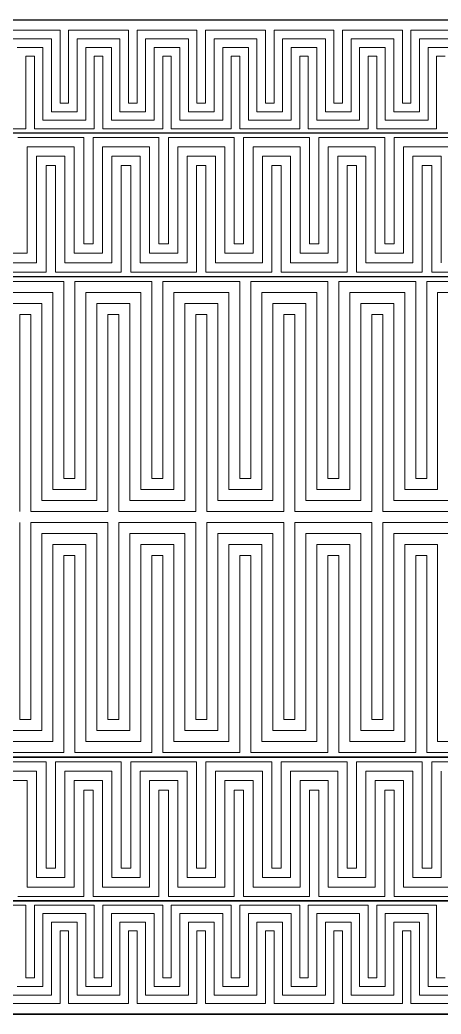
# Model space of a CAD drawing. Header units: millimetres. Extents: x -5937 to 68925, y -3068 to 5300.
# Drawn here: x 35581 to 35925, y 652 to 1462 of the extents above; entities that cross this region are included whole.
import ezdxf

# ---------------------------------------------------------------- set-up
doc = ezdxf.new("R2010")
doc.units = ezdxf.units.MM
doc.header["$LTSCALE"] = 7
doc.layers.add('参照', color=6, linetype='Continuous', lineweight=9)

msp = doc.modelspace()

# ---------------------------------------------------------------- linework, layer by layer
for p, q in [((35053.984, 1462.013), (36403.984, 1462.013)), ((36311.729, 1369.757), (35146.24, 1369.757)), ((36194.666, 1252.694), (35263.303, 1252.694)), ((36194.666, 861.409), (35263.303, 861.409)), ((35263.303, 861.332), (36194.666, 861.332)), ((36311.729, 744.346), (35146.24, 744.346)), ((35146.24, 744.268), (36311.729, 744.268)), ((35053.984, 652.09), (36403.984, 652.09)), ((36403.984, 652.013), (35053.984, 652.013))]:
    msp.add_line(p, q)
at = {"layer": '参照'}
for p, q in [((35564.977, 1453.513), (35613.83, 1453.513)), ((35613.83, 1453.513), (35613.83, 1394.184)), ((35620.809, 1394.184), (35620.809, 1453.513)), ((35620.809, 1453.513), (35669.663, 1453.513)), ((35669.663, 1453.513), (35669.663, 1394.184)), ((35676.642, 1394.184), (35676.642, 1453.513)), ((35676.642, 1453.513), (35725.495, 1453.513)), ((35725.495, 1453.513), (35725.495, 1394.184)), ((35732.474, 1394.184), (35732.474, 1453.513)), ((35732.474, 1453.513), (35781.327, 1453.513)), ((35781.327, 1453.513), (35781.327, 1394.184)), ((35788.306, 1394.184), (35788.306, 1453.513)), ((35837.16, 1453.513), (35788.306, 1453.513)), ((35837.16, 1394.184), (35837.16, 1453.513)), ((35892.992, 1453.513), (35844.139, 1453.513)), ((35844.139, 1453.513), (35844.139, 1394.184)), ((35892.992, 1394.184), (35892.992, 1453.513)), ((35948.825, 1453.513), (35899.971, 1453.513)), ((35899.971, 1453.513), (35899.971, 1394.184)), ((35571.956, 1446.534), (35606.851, 1446.534)), ((35606.851, 1446.534), (35606.851, 1387.205)), ((35627.788, 1387.205), (35627.788, 1446.534)), ((35627.788, 1446.534), (35662.683, 1446.534)), ((35662.683, 1446.534), (35662.683, 1387.205)), ((35683.621, 1387.205), (35683.621, 1446.534)), ((35683.621, 1446.534), (35718.516, 1446.534)), ((35718.516, 1446.534), (35718.516, 1387.205)), ((35739.453, 1387.205), (35739.453, 1446.534)), ((35739.453, 1446.534), (35774.348, 1446.534)), ((35774.348, 1446.534), (35774.348, 1387.205)), ((35795.286, 1387.205), (35795.286, 1446.534)), ((35830.181, 1446.534), (35795.286, 1446.534)), ((35830.181, 1387.205), (35830.181, 1446.534)), ((35886.013, 1446.534), (35851.118, 1446.534)), ((35851.118, 1446.534), (35851.118, 1387.205)), ((35886.013, 1387.205), (35886.013, 1446.534)), ((35941.846, 1446.534), (35906.95, 1446.534)), ((35906.95, 1446.534), (35906.95, 1387.205)), ((35578.935, 1439.555), (35599.872, 1439.555)), ((35599.872, 1439.555), (35599.872, 1380.226)), ((35634.767, 1380.226), (35634.767, 1439.555)), ((35634.767, 1439.555), (35655.704, 1439.555)), ((35655.704, 1439.555), (35655.704, 1380.226)), ((35690.6, 1380.226), (35690.6, 1439.555)), ((35690.6, 1439.555), (35711.537, 1439.555)), ((35711.537, 1439.555), (35711.537, 1380.226)), ((35746.432, 1380.226), (35746.432, 1439.555)), ((35746.432, 1439.555), (35767.369, 1439.555)), ((35767.369, 1439.555), (35767.369, 1380.226)), ((35802.265, 1380.226), (35802.265, 1439.555)), ((35823.202, 1439.555), (35802.265, 1439.555)), ((35823.202, 1380.226), (35823.202, 1439.555)), ((35879.034, 1439.555), (35858.097, 1439.555)), ((35858.097, 1439.555), (35858.097, 1380.226)), ((35879.034, 1380.226), (35879.034, 1439.555)), ((35934.867, 1439.555), (35913.93, 1439.555)), ((35913.93, 1439.555), (35913.93, 1380.226)), ((35585.914, 1373.247), (35585.914, 1432.576)), ((35585.914, 1432.576), (35592.893, 1432.576)), ((35592.893, 1432.576), (35592.893, 1373.247)), ((35641.746, 1373.247), (35641.746, 1432.576)), ((35641.746, 1432.576), (35648.725, 1432.576)), ((35648.725, 1432.576), (35648.725, 1373.247)), ((35697.579, 1373.247), (35697.579, 1432.576)), ((35697.579, 1432.576), (35704.558, 1432.576)), ((35704.558, 1432.576), (35704.558, 1373.247)), ((35753.411, 1373.247), (35753.411, 1432.576)), ((35753.411, 1432.576), (35760.39, 1432.576)), ((35760.39, 1432.576), (35760.39, 1373.247)), ((35809.244, 1373.247), (35809.244, 1432.576)), ((35816.223, 1432.576), (35809.244, 1432.576)), ((35816.223, 1373.247), (35816.223, 1432.576)), ((35872.055, 1432.576), (35865.076, 1432.576)), ((35865.076, 1432.576), (35865.076, 1373.247)), ((35872.055, 1373.247), (35872.055, 1432.576)), ((35927.888, 1432.576), (35920.909, 1432.576)), ((35920.909, 1432.576), (35920.909, 1373.247)), ((35613.83, 1394.184), (35620.809, 1394.184)), ((35669.663, 1394.184), (35676.642, 1394.184)), ((35725.495, 1394.184), (35732.474, 1394.184)), ((35781.327, 1394.184), (35788.306, 1394.184)), ((35844.139, 1394.184), (35837.16, 1394.184)), ((35899.971, 1394.184), (35892.992, 1394.184)), ((35606.851, 1387.205), (35627.788, 1387.205)), ((35662.683, 1387.205), (35683.621, 1387.205)), ((35718.516, 1387.205), (35739.453, 1387.205)), ((35774.348, 1387.205), (35795.286, 1387.205)), ((35851.118, 1387.205), (35830.181, 1387.205)), ((35906.95, 1387.205), (35886.013, 1387.205)), ((35599.872, 1380.226), (35634.767, 1380.226)), ((35655.704, 1380.226), (35690.6, 1380.226)), ((35711.537, 1380.226), (35746.432, 1380.226)), ((35767.369, 1380.226), (35802.265, 1380.226)), ((35858.097, 1380.226), (35823.202, 1380.226)), ((35913.93, 1380.226), (35879.034, 1380.226)), ((35537.06, 1373.247), (35585.914, 1373.247)), ((35592.893, 1373.247), (35641.746, 1373.247)), ((35648.725, 1373.247), (35697.579, 1373.247)), ((35704.558, 1373.247), (35753.411, 1373.247)), ((35760.39, 1373.247), (35809.244, 1373.247)), ((35865.076, 1373.247), (35816.223, 1373.247)), ((35920.909, 1373.247), (35872.055, 1373.247)), ((35633.145, 1366.268), (35579.376, 1366.268)), ((35633.081, 1279.547), (35633.081, 1366.268)), ((35694.523, 1366.268), (35640.754, 1366.268)), ((35640.754, 1279.547), (35640.754, 1366.268)), ((35694.459, 1279.547), (35694.459, 1366.268)), ((35755.901, 1366.268), (35702.132, 1366.268)), ((35702.132, 1279.547), (35702.132, 1366.268)), ((35755.837, 1279.547), (35755.837, 1366.268)), ((35817.279, 1366.268), (35763.51, 1366.268)), ((35763.51, 1279.547), (35763.51, 1366.268)), ((35817.215, 1279.547), (35817.215, 1366.268)), ((35878.657, 1366.268), (35824.888, 1366.268)), ((35824.888, 1279.547), (35824.888, 1366.268)), ((35878.593, 1279.547), (35878.593, 1366.268)), ((35940.035, 1366.268), (35886.266, 1366.268)), ((35886.266, 1279.547), (35886.266, 1366.268)), ((35625.409, 1358.595), (35587.048, 1358.595)), ((35587.048, 1271.875), (35587.048, 1358.595)), ((35625.409, 1271.875), (35625.409, 1358.595)), ((35686.787, 1358.595), (35648.426, 1358.595)), ((35648.426, 1271.875), (35648.426, 1358.595)), ((35686.787, 1271.875), (35686.787, 1358.595)), ((35748.165, 1358.595), (35709.804, 1358.595)), ((35709.804, 1271.875), (35709.804, 1358.595)), ((35748.165, 1271.875), (35748.165, 1358.595)), ((35809.543, 1358.595), (35771.182, 1358.595)), ((35771.182, 1271.875), (35771.182, 1358.595)), ((35809.543, 1271.875), (35809.543, 1358.595)), ((35870.921, 1358.595), (35832.56, 1358.595)), ((35832.56, 1271.875), (35832.56, 1358.595)), ((35870.921, 1271.875), (35870.921, 1358.595)), ((35932.299, 1358.595), (35893.938, 1358.595)), ((35893.938, 1271.875), (35893.938, 1358.595)), ((35617.737, 1350.923), (35594.72, 1350.923)), ((35594.72, 1264.202), (35594.72, 1350.923)), ((35617.737, 1264.202), (35617.737, 1350.923)), ((35679.115, 1350.923), (35656.098, 1350.923)), ((35656.098, 1264.202), (35656.098, 1350.923)), ((35679.115, 1264.202), (35679.115, 1350.923)), ((35740.493, 1350.923), (35717.476, 1350.923)), ((35717.476, 1264.202), (35717.476, 1350.923)), ((35740.493, 1264.202), (35740.493, 1350.923)), ((35801.871, 1350.923), (35778.854, 1350.923)), ((35778.854, 1264.202), (35778.854, 1350.923)), ((35801.871, 1264.202), (35801.871, 1350.923)), ((35863.249, 1350.923), (35840.232, 1350.923)), ((35840.232, 1264.202), (35840.232, 1350.923)), ((35863.249, 1264.202), (35863.249, 1350.923)), ((35924.627, 1350.923), (35901.61, 1350.923)), ((35901.61, 1264.202), (35901.61, 1350.923)), ((35924.627, 1264.202), (35924.627, 1350.923)), ((35610.065, 1343.251), (35602.392, 1343.251)), ((35602.392, 1256.53), (35602.392, 1343.251)), ((35610.065, 1256.53), (35610.065, 1343.251)), ((35671.443, 1343.251), (35663.77, 1343.251)), ((35663.77, 1256.53), (35663.77, 1343.251)), ((35671.443, 1256.53), (35671.443, 1343.251)), ((35732.821, 1343.251), (35725.148, 1343.251)), ((35725.148, 1256.53), (35725.148, 1343.251)), ((35732.821, 1256.53), (35732.821, 1343.251)), ((35794.199, 1343.251), (35786.526, 1343.251)), ((35786.526, 1256.53), (35786.526, 1343.251)), ((35794.199, 1256.53), (35794.199, 1343.251)), ((35855.577, 1343.251), (35847.904, 1343.251)), ((35847.904, 1256.53), (35847.904, 1343.251)), ((35855.577, 1256.53), (35855.577, 1343.251)), ((35916.955, 1343.251), (35909.282, 1343.251)), ((35909.282, 1256.53), (35909.282, 1343.251)), ((35916.955, 1256.53), (35916.955, 1343.251)), ((35587.048, 1271.875), (35564.031, 1271.875)), ((35648.426, 1271.875), (35625.409, 1271.875)), ((35640.754, 1279.547), (35633.081, 1279.547)), ((35709.804, 1271.875), (35686.787, 1271.875)), ((35702.132, 1279.547), (35694.459, 1279.547)), ((35771.182, 1271.875), (35748.165, 1271.875)), ((35763.51, 1279.547), (35755.837, 1279.547)), ((35832.56, 1271.875), (35809.543, 1271.875)), ((35824.888, 1279.547), (35817.215, 1279.547)), ((35893.938, 1271.875), (35870.921, 1271.875)), ((35886.266, 1279.547), (35878.593, 1279.547)), ((35594.72, 1264.202), (35556.359, 1264.202)), ((35656.098, 1264.202), (35617.737, 1264.202)), ((35717.476, 1264.202), (35679.115, 1264.202)), ((35778.854, 1264.202), (35740.493, 1264.202)), ((35840.232, 1264.202), (35801.871, 1264.202)), ((35901.61, 1264.202), (35863.249, 1264.202)), ((35602.392, 1256.53), (35548.687, 1256.53)), ((35663.77, 1256.53), (35610.065, 1256.53)), ((35725.148, 1256.53), (35671.443, 1256.53)), ((35786.526, 1256.53), (35732.821, 1256.53)), ((35847.904, 1256.53), (35794.199, 1256.53)), ((35909.282, 1256.53), (35855.577, 1256.53)), ((35970.66, 1256.53), (35916.955, 1256.53)), ((35554.111, 1248.858), (35616.886, 1248.858)), ((35616.886, 1248.858), (35616.886, 1088.4)), ((35625.854, 1248.858), (35625.854, 1088.4)), ((35625.854, 1248.858), (35688.629, 1248.858)), ((35688.629, 1248.858), (35688.629, 1088.4)), ((35697.597, 1248.858), (35697.597, 1088.4)), ((35697.597, 1248.858), (35760.372, 1248.858)), ((35760.372, 1248.858), (35760.372, 1088.4)), ((35769.34, 1248.858), (35769.34, 1088.4)), ((35769.34, 1248.858), (35832.115, 1248.858)), ((35832.115, 1248.858), (35832.115, 1088.4)), ((35841.083, 1248.858), (35841.083, 1088.4)), ((35841.083, 1248.858), (35903.858, 1248.858)), ((35903.858, 1248.858), (35903.858, 1088.4)), ((35912.826, 1248.858), (35912.826, 1088.4)), ((35912.826, 1248.858), (35975.601, 1248.858)), ((35607.918, 1239.89), (35563.079, 1239.89)), ((35607.918, 1239.89), (35607.918, 1079.432)), ((35679.661, 1239.89), (35634.822, 1239.89)), ((35634.822, 1239.89), (35634.822, 1079.432)), ((35679.661, 1239.89), (35679.661, 1079.432)), ((35706.565, 1239.89), (35706.565, 1079.432)), ((35751.404, 1239.89), (35706.565, 1239.89)), ((35751.404, 1239.89), (35751.404, 1079.432)), ((35823.147, 1239.89), (35778.308, 1239.89)), ((35778.308, 1239.89), (35778.308, 1079.432)), ((35823.147, 1239.89), (35823.147, 1079.432)), ((35850.051, 1239.89), (35850.051, 1079.432)), ((35894.89, 1239.89), (35850.051, 1239.89)), ((35894.89, 1239.89), (35894.89, 1079.432)), ((35966.633, 1239.89), (35921.794, 1239.89)), ((35921.794, 1239.89), (35921.794, 1079.432)), ((35598.95, 1230.922), (35572.047, 1230.922)), ((35598.95, 1230.922), (35598.95, 1070.465)), ((35670.693, 1230.922), (35643.79, 1230.922)), ((35643.79, 1230.922), (35643.79, 1070.465)), ((35670.693, 1230.922), (35670.693, 1070.465)), ((35715.533, 1230.922), (35715.533, 1070.465)), ((35742.436, 1230.922), (35715.533, 1230.922)), ((35742.436, 1230.922), (35742.436, 1070.465)), ((35814.179, 1230.922), (35787.276, 1230.922)), ((35787.276, 1230.922), (35787.276, 1070.465)), ((35814.179, 1230.922), (35814.179, 1070.465)), ((35859.019, 1230.922), (35859.019, 1070.465)), ((35885.922, 1230.922), (35859.019, 1230.922)), ((35885.922, 1230.922), (35885.922, 1070.465)), ((35581.015, 1221.954), (35581.015, 1061.497)), ((35589.983, 1221.954), (35581.015, 1221.954)), ((35589.983, 1221.954), (35589.983, 1061.497)), ((35661.726, 1221.954), (35652.758, 1221.954)), ((35652.758, 1221.954), (35652.758, 1061.497)), ((35661.726, 1221.954), (35661.726, 1061.497)), ((35724.501, 1221.954), (35724.501, 1061.497)), ((35733.468, 1221.954), (35724.501, 1221.954)), ((35733.468, 1221.954), (35733.468, 1061.497)), ((35805.211, 1221.954), (35796.243, 1221.954)), ((35796.243, 1221.954), (35796.243, 1061.497)), ((35805.211, 1221.954), (35805.211, 1061.497)), ((35867.986, 1221.954), (35867.986, 1061.497)), ((35876.954, 1221.954), (35867.986, 1221.954)), ((35876.954, 1221.954), (35876.954, 1061.497)), ((35625.854, 1088.4), (35616.886, 1088.4)), ((35697.597, 1088.4), (35688.629, 1088.4)), ((35769.34, 1088.4), (35760.372, 1088.4)), ((35841.083, 1088.4), (35832.115, 1088.4)), ((35912.826, 1088.4), (35903.858, 1088.4)), ((35634.822, 1079.432), (35607.918, 1079.432)), ((35706.565, 1079.432), (35679.661, 1079.432)), ((35778.308, 1079.432), (35751.404, 1079.432)), ((35850.051, 1079.432), (35823.147, 1079.432)), ((35921.794, 1079.432), (35894.89, 1079.432)), ((35643.79, 1070.465), (35598.95, 1070.465)), ((35715.533, 1070.465), (35670.693, 1070.465)), ((35787.276, 1070.465), (35742.436, 1070.465)), ((35859.019, 1070.465), (35814.179, 1070.465)), ((35930.761, 1070.465), (35885.922, 1070.465)), ((35589.983, 1061.497), (35652.758, 1061.497)), ((35661.726, 1061.497), (35724.501, 1061.497)), ((35733.468, 1061.497), (35796.243, 1061.497)), ((35805.211, 1061.497), (35867.986, 1061.497)), ((35876.954, 1061.497), (35939.729, 1061.497)), ((35581.015, 892.071), (35581.015, 1052.606)), ((35589.983, 892.071), (35589.983, 1052.606)), ((35589.983, 1052.606), (35652.758, 1052.606)), ((35589.983, 1052.529), (35652.758, 1052.529)), ((35652.758, 892.071), (35652.758, 1052.606)), ((35661.726, 892.071), (35661.726, 1052.606)), ((35661.726, 1052.606), (35724.501, 1052.606)), ((35661.726, 1052.529), (35724.501, 1052.529)), ((35724.501, 892.071), (35724.501, 1052.606)), ((35733.468, 892.071), (35733.468, 1052.606)), ((35733.468, 1052.606), (35796.243, 1052.606)), ((35733.468, 1052.529), (35796.243, 1052.529)), ((35796.243, 892.071), (35796.243, 1052.606)), ((35805.211, 892.071), (35805.211, 1052.606)), ((35805.211, 1052.606), (35867.986, 1052.606)), ((35805.211, 1052.529), (35867.986, 1052.529)), ((35867.986, 892.071), (35867.986, 1052.606)), ((35876.954, 892.071), (35876.954, 1052.606)), ((35876.954, 1052.606), (35939.729, 1052.606)), ((35876.954, 1052.529), (35939.729, 1052.529)), ((35598.95, 883.104), (35598.95, 1043.639)), ((35643.79, 1043.639), (35598.95, 1043.639)), ((35643.79, 1043.561), (35598.95, 1043.561)), ((35643.79, 883.104), (35643.79, 1043.639)), ((35670.693, 883.104), (35670.693, 1043.639)), ((35715.533, 1043.639), (35670.693, 1043.639)), ((35715.533, 1043.561), (35670.693, 1043.561)), ((35715.533, 883.104), (35715.533, 1043.639)), ((35742.436, 883.104), (35742.436, 1043.639)), ((35787.276, 1043.639), (35742.436, 1043.639)), ((35787.276, 1043.561), (35742.436, 1043.561)), ((35787.276, 883.104), (35787.276, 1043.639)), ((35814.179, 883.104), (35814.179, 1043.639)), ((35859.019, 1043.639), (35814.179, 1043.639)), ((35859.019, 1043.561), (35814.179, 1043.561)), ((35859.019, 883.104), (35859.019, 1043.639)), ((35885.922, 883.104), (35885.922, 1043.639)), ((35930.761, 1043.639), (35885.922, 1043.639)), ((35930.761, 1043.561), (35885.922, 1043.561)), ((35607.918, 874.136), (35607.918, 1034.671)), ((35634.822, 1034.671), (35607.918, 1034.671)), ((35634.822, 1034.593), (35607.918, 1034.593)), ((35634.822, 874.136), (35634.822, 1034.671)), ((35679.661, 874.136), (35679.661, 1034.671)), ((35706.565, 1034.671), (35679.661, 1034.671)), ((35706.565, 1034.593), (35679.661, 1034.593)), ((35706.565, 874.136), (35706.565, 1034.671)), ((35751.404, 874.136), (35751.404, 1034.671)), ((35778.308, 1034.671), (35751.404, 1034.671)), ((35778.308, 1034.593), (35751.404, 1034.593)), ((35778.308, 874.136), (35778.308, 1034.671)), ((35823.147, 874.136), (35823.147, 1034.671)), ((35850.051, 1034.671), (35823.147, 1034.671)), ((35850.051, 1034.593), (35823.147, 1034.593)), ((35850.051, 874.136), (35850.051, 1034.671)), ((35894.89, 874.136), (35894.89, 1034.671)), ((35921.794, 1034.671), (35894.89, 1034.671)), ((35921.794, 1034.593), (35894.89, 1034.593)), ((35921.794, 874.136), (35921.794, 1034.671)), ((35616.886, 865.168), (35616.886, 1025.703)), ((35625.854, 1025.703), (35616.886, 1025.703)), ((35625.854, 1025.625), (35616.886, 1025.625)), ((35625.854, 865.168), (35625.854, 1025.703)), ((35688.629, 865.168), (35688.629, 1025.703)), ((35697.597, 1025.703), (35688.629, 1025.703)), ((35697.597, 1025.625), (35688.629, 1025.625)), ((35697.597, 865.168), (35697.597, 1025.703)), ((35760.372, 865.168), (35760.372, 1025.703)), ((35769.34, 1025.703), (35760.372, 1025.703)), ((35769.34, 1025.625), (35760.372, 1025.625)), ((35769.34, 865.168), (35769.34, 1025.703)), ((35832.115, 865.168), (35832.115, 1025.703)), ((35841.083, 1025.703), (35832.115, 1025.703)), ((35841.083, 1025.625), (35832.115, 1025.625)), ((35841.083, 865.168), (35841.083, 1025.703)), ((35903.858, 865.168), (35903.858, 1025.703)), ((35912.826, 1025.703), (35903.858, 1025.703)), ((35912.826, 1025.625), (35903.858, 1025.625)), ((35912.826, 865.168), (35912.826, 1025.703)), ((35589.983, 892.149), (35581.015, 892.149)), ((35589.983, 892.071), (35581.015, 892.071)), ((35661.726, 892.149), (35652.758, 892.149)), ((35661.726, 892.071), (35652.758, 892.071)), ((35733.468, 892.149), (35724.501, 892.149)), ((35733.468, 892.071), (35724.501, 892.071)), ((35805.211, 892.149), (35796.243, 892.149)), ((35805.211, 892.071), (35796.243, 892.071)), ((35876.954, 892.149), (35867.986, 892.149)), ((35876.954, 892.071), (35867.986, 892.071)), ((35598.95, 883.181), (35572.047, 883.181)), ((35598.95, 883.104), (35572.047, 883.104)), ((35670.693, 883.181), (35643.79, 883.181)), ((35670.693, 883.104), (35643.79, 883.104)), ((35742.436, 883.181), (35715.533, 883.181)), ((35742.436, 883.104), (35715.533, 883.104)), ((35814.179, 883.181), (35787.276, 883.181)), ((35814.179, 883.104), (35787.276, 883.104)), ((35885.922, 883.181), (35859.019, 883.181)), ((35885.922, 883.104), (35859.019, 883.104)), ((35607.918, 874.213), (35563.079, 874.213)), ((35607.918, 874.136), (35563.079, 874.136)), ((35679.661, 874.213), (35634.822, 874.213)), ((35679.661, 874.136), (35634.822, 874.136)), ((35751.404, 874.213), (35706.565, 874.213)), ((35751.404, 874.136), (35706.565, 874.136)), ((35823.147, 874.213), (35778.308, 874.213)), ((35823.147, 874.136), (35778.308, 874.136)), ((35894.89, 874.213), (35850.051, 874.213)), ((35894.89, 874.136), (35850.051, 874.136)), ((35966.633, 874.213), (35921.794, 874.213)), ((35966.633, 874.136), (35921.794, 874.136)), ((35554.111, 865.245), (35616.886, 865.245)), ((35554.111, 865.168), (35616.886, 865.168)), ((35625.854, 865.245), (35688.629, 865.245)), ((35625.854, 865.168), (35688.629, 865.168)), ((35697.597, 865.245), (35760.372, 865.245)), ((35697.597, 865.168), (35760.372, 865.168)), ((35769.34, 865.245), (35832.115, 865.245)), ((35769.34, 865.168), (35832.115, 865.168)), ((35841.083, 865.245), (35903.858, 865.245)), ((35841.083, 865.168), (35903.858, 865.168)), ((35912.826, 865.245), (35975.601, 865.245)), ((35912.826, 865.168), (35975.601, 865.168)), ((35602.392, 857.573), (35548.687, 857.573)), ((35602.392, 857.573), (35602.392, 770.852)), ((35610.065, 857.573), (35610.065, 770.852)), ((35663.77, 857.573), (35610.065, 857.573)), ((35663.77, 857.573), (35663.77, 770.852)), ((35671.443, 857.573), (35671.443, 770.852)), ((35725.148, 857.573), (35671.443, 857.573)), ((35725.148, 857.573), (35725.148, 770.852)), ((35732.821, 857.573), (35732.821, 770.852)), ((35786.526, 857.573), (35732.821, 857.573)), ((35786.526, 857.573), (35786.526, 770.852)), ((35794.199, 857.573), (35794.199, 770.852)), ((35847.904, 857.573), (35794.199, 857.573)), ((35847.904, 857.573), (35847.904, 770.852)), ((35855.577, 857.573), (35855.577, 770.852)), ((35909.282, 857.573), (35855.577, 857.573)), ((35909.282, 857.573), (35909.282, 770.852)), ((35916.955, 857.573), (35916.955, 770.852)), ((35970.66, 857.573), (35916.955, 857.573)), ((35594.72, 849.901), (35556.359, 849.901)), ((35594.72, 849.901), (35594.72, 763.18)), ((35617.737, 849.901), (35617.737, 763.18)), ((35656.098, 849.901), (35617.737, 849.901)), ((35656.098, 849.901), (35656.098, 763.18)), ((35679.115, 849.901), (35679.115, 763.18)), ((35717.476, 849.901), (35679.115, 849.901)), ((35717.476, 849.901), (35717.476, 763.18)), ((35740.493, 849.901), (35740.493, 763.18)), ((35778.854, 849.901), (35740.493, 849.901)), ((35778.854, 849.901), (35778.854, 763.18)), ((35801.871, 849.901), (35801.871, 763.18)), ((35840.232, 849.901), (35801.871, 849.901)), ((35840.232, 849.901), (35840.232, 763.18)), ((35863.249, 849.901), (35863.249, 763.18)), ((35901.61, 849.901), (35863.249, 849.901)), ((35901.61, 849.901), (35901.61, 763.18)), ((35924.627, 849.901), (35924.627, 763.18)), ((35587.048, 842.229), (35564.031, 842.229)), ((35587.048, 842.229), (35587.048, 755.508)), ((35625.409, 842.229), (35625.409, 755.508)), ((35648.426, 842.229), (35625.409, 842.229)), ((35633.081, 834.556), (35633.081, 747.835)), ((35640.754, 834.556), (35633.081, 834.556)), ((35640.754, 834.556), (35640.754, 747.835)), ((35648.426, 842.229), (35648.426, 755.508)), ((35686.787, 842.229), (35686.787, 755.508)), ((35709.804, 842.229), (35686.787, 842.229)), ((35694.459, 834.556), (35694.459, 747.835)), ((35702.132, 834.556), (35694.459, 834.556)), ((35702.132, 834.556), (35702.132, 747.835)), ((35709.804, 842.229), (35709.804, 755.508)), ((35748.165, 842.229), (35748.165, 755.508)), ((35771.182, 842.229), (35748.165, 842.229)), ((35755.837, 834.556), (35755.837, 747.835)), ((35763.51, 834.556), (35755.837, 834.556)), ((35763.51, 834.556), (35763.51, 747.835)), ((35771.182, 842.229), (35771.182, 755.508)), ((35809.543, 842.229), (35809.543, 755.508)), ((35832.56, 842.229), (35809.543, 842.229)), ((35817.215, 834.556), (35817.215, 747.835)), ((35824.888, 834.556), (35817.215, 834.556)), ((35824.888, 834.556), (35824.888, 747.835)), ((35832.56, 842.229), (35832.56, 755.508)), ((35870.921, 842.229), (35870.921, 755.508)), ((35893.938, 842.229), (35870.921, 842.229)), ((35878.593, 834.556), (35878.593, 747.835)), ((35886.266, 834.556), (35878.593, 834.556)), ((35886.266, 834.556), (35886.266, 747.835)), ((35893.938, 842.229), (35893.938, 755.508)), ((35610.065, 770.852), (35602.392, 770.852)), ((35671.443, 770.852), (35663.77, 770.852)), ((35732.821, 770.852), (35725.148, 770.852)), ((35794.199, 770.852), (35786.526, 770.852)), ((35855.577, 770.852), (35847.904, 770.852)), ((35916.955, 770.852), (35909.282, 770.852)), ((35617.737, 763.18), (35594.72, 763.18)), ((35679.115, 763.18), (35656.098, 763.18)), ((35740.493, 763.18), (35717.476, 763.18)), ((35801.871, 763.18), (35778.854, 763.18)), ((35863.249, 763.18), (35840.232, 763.18)), ((35924.627, 763.18), (35901.61, 763.18)), ((35625.409, 755.508), (35587.048, 755.508)), ((35686.787, 755.508), (35648.426, 755.508)), ((35748.165, 755.508), (35709.804, 755.508)), ((35809.543, 755.508), (35771.182, 755.508)), ((35870.921, 755.508), (35832.56, 755.508)), ((35932.299, 755.508), (35893.938, 755.508)), ((35633.145, 747.835), (35579.376, 747.835)), ((35694.523, 747.835), (35640.754, 747.835)), ((35755.901, 747.835), (35702.132, 747.835)), ((35817.279, 747.835), (35763.51, 747.835)), ((35878.657, 747.835), (35824.888, 747.835)), ((35940.035, 747.835), (35886.266, 747.835)), ((35537.06, 740.856), (35585.914, 740.856)), ((35585.914, 740.856), (35585.914, 681.527)), ((35592.893, 681.527), (35592.893, 740.856)), ((35592.893, 740.856), (35641.746, 740.856)), ((35641.746, 740.856), (35641.746, 681.527)), ((35648.725, 681.527), (35648.725, 740.856)), ((35648.725, 740.856), (35697.579, 740.856)), ((35697.579, 740.856), (35697.579, 681.527)), ((35704.558, 681.527), (35704.558, 740.856)), ((35704.558, 740.856), (35753.411, 740.856)), ((35753.411, 740.856), (35753.411, 681.527)), ((35760.39, 681.527), (35760.39, 740.856)), ((35760.39, 740.856), (35809.244, 740.856)), ((35809.244, 740.856), (35809.244, 681.527)), ((35865.076, 740.856), (35816.223, 740.856)), ((35816.223, 740.856), (35816.223, 681.527)), ((35865.076, 681.527), (35865.076, 740.856)), ((35920.909, 740.856), (35872.055, 740.856)), ((35872.055, 740.856), (35872.055, 681.527)), ((35920.909, 681.527), (35920.909, 740.856)), ((35599.872, 674.548), (35599.872, 733.877)), ((35599.872, 733.877), (35634.767, 733.877)), ((35634.767, 733.877), (35634.767, 674.548)), ((35655.704, 674.548), (35655.704, 733.877)), ((35655.704, 733.877), (35690.6, 733.877)), ((35690.6, 733.877), (35690.6, 674.548)), ((35711.537, 674.548), (35711.537, 733.877)), ((35711.537, 733.877), (35746.432, 733.877)), ((35746.432, 733.877), (35746.432, 674.548)), ((35767.369, 674.548), (35767.369, 733.877)), ((35767.369, 733.877), (35802.265, 733.877)), ((35802.265, 733.877), (35802.265, 674.548)), ((35858.097, 733.877), (35823.202, 733.877)), ((35823.202, 733.877), (35823.202, 674.548)), ((35858.097, 674.548), (35858.097, 733.877)), ((35913.93, 733.877), (35879.034, 733.877)), ((35879.034, 733.877), (35879.034, 674.548)), ((35913.93, 674.548), (35913.93, 733.877)), ((35606.851, 667.569), (35606.851, 726.898)), ((35606.851, 726.898), (35627.788, 726.898)), ((35627.788, 726.898), (35627.788, 667.569)), ((35662.683, 667.569), (35662.683, 726.898)), ((35662.683, 726.898), (35683.621, 726.898)), ((35683.621, 726.898), (35683.621, 667.569)), ((35718.516, 667.569), (35718.516, 726.898)), ((35718.516, 726.898), (35739.453, 726.898)), ((35739.453, 726.898), (35739.453, 667.569)), ((35774.348, 667.569), (35774.348, 726.898)), ((35774.348, 726.898), (35795.286, 726.898)), ((35795.286, 726.898), (35795.286, 667.569)), ((35851.118, 726.898), (35830.181, 726.898)), ((35830.181, 726.898), (35830.181, 667.569)), ((35851.118, 667.569), (35851.118, 726.898)), ((35906.95, 726.898), (35886.013, 726.898)), ((35886.013, 726.898), (35886.013, 667.569)), ((35906.95, 667.569), (35906.95, 726.898)), ((35613.83, 660.59), (35613.83, 719.919)), ((35613.83, 719.919), (35620.809, 719.919)), ((35620.809, 719.919), (35620.809, 660.59)), ((35669.663, 660.59), (35669.663, 719.919)), ((35669.663, 719.919), (35676.642, 719.919)), ((35676.642, 719.919), (35676.642, 660.59)), ((35725.495, 660.59), (35725.495, 719.919)), ((35725.495, 719.919), (35732.474, 719.919)), ((35732.474, 719.919), (35732.474, 660.59)), ((35781.327, 660.59), (35781.327, 719.919)), ((35781.327, 719.919), (35788.306, 719.919)), ((35788.306, 719.919), (35788.306, 660.59)), ((35844.139, 719.919), (35837.16, 719.919)), ((35837.16, 719.919), (35837.16, 660.59)), ((35844.139, 660.59), (35844.139, 719.919)), ((35899.971, 719.919), (35892.992, 719.919)), ((35892.992, 719.919), (35892.992, 660.59)), ((35899.971, 660.59), (35899.971, 719.919)), ((35585.914, 681.527), (35592.893, 681.527)), ((35641.746, 681.527), (35648.725, 681.527)), ((35697.579, 681.527), (35704.558, 681.527)), ((35753.411, 681.527), (35760.39, 681.527)), ((35816.223, 681.527), (35809.244, 681.527)), ((35872.055, 681.527), (35865.076, 681.527)), ((35927.888, 681.527), (35920.909, 681.527)), ((35578.935, 674.548), (35599.872, 674.548)), ((35634.767, 674.548), (35655.704, 674.548)), ((35690.6, 674.548), (35711.537, 674.548)), ((35746.432, 674.548), (35767.369, 674.548)), ((35823.202, 674.548), (35802.265, 674.548)), ((35879.034, 674.548), (35858.097, 674.548)), ((35934.867, 674.548), (35913.93, 674.548)), ((35571.956, 667.569), (35606.851, 667.569)), ((35627.788, 667.569), (35662.683, 667.569)), ((35683.621, 667.569), (35718.516, 667.569)), ((35739.453, 667.569), (35774.348, 667.569)), ((35830.181, 667.569), (35795.286, 667.569)), ((35886.013, 667.569), (35851.118, 667.569)), ((35941.846, 667.569), (35906.95, 667.569)), ((35564.977, 660.59), (35613.83, 660.59)), ((35620.809, 660.59), (35669.663, 660.59)), ((35676.642, 660.59), (35725.495, 660.59)), ((35732.474, 660.59), (35781.327, 660.59)), ((35837.16, 660.59), (35788.306, 660.59)), ((35892.992, 660.59), (35844.139, 660.59)), ((35948.825, 660.59), (35899.971, 660.59))]:
    msp.add_line(p, q, dxfattribs=at)

doc.saveas('drawing.dxf')
